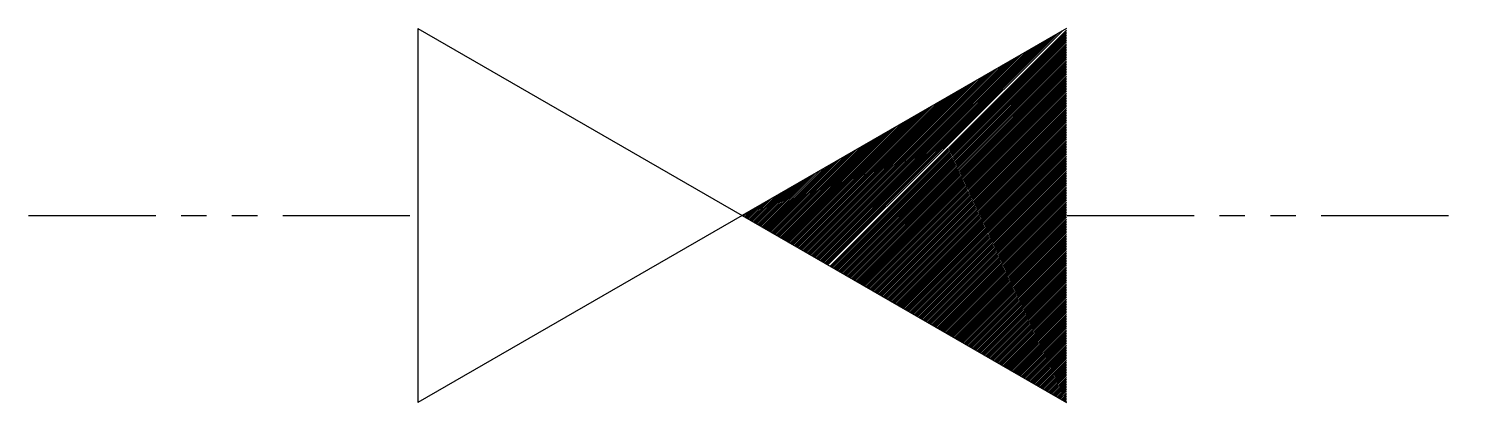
# Model space of a CAD drawing. Extents: x -20729.4 to -20701.4, y -11735.6 to -11728.2.
import ezdxf

# ---------------------------------------------------------------- set-up
doc = ezdxf.new("R2010")
doc.units = 0
doc.header["$MEASUREMENT"] = 0
doc.linetypes.add('PHANTOM2', pattern=[1.25, 0.625, -0.125, 0.125, -0.125, 0.125, -0.125])
doc.layers.get('0').update_dxf_attribs({"color": 3, "linetype": 'CONTINUOUS'})

msp = doc.modelspace()

# ---------------------------------------------------------------- linework, layer by layer
at = {"color": 2}
for p, q in [((-20709.023, -11728.197), (-20721.778, -11735.561)), ((-20721.778, -11728.197), (-20721.778, -11735.561)), ((-20721.778, -11728.197), (-20709.023, -11735.561)), ((-20713.716, -11732.852), (-20709.111, -11728.248)), ((-20713.673, -11732.876), (-20709.023, -11728.227)), ((-20713.843, -11732.778), (-20709.587, -11728.522)), ((-20713.822, -11732.79), (-20709.508, -11728.477)), ((-20713.801, -11732.803), (-20709.429, -11728.431)), ((-20713.779, -11732.815), (-20709.349, -11728.385)), ((-20713.758, -11732.827), (-20709.27, -11728.339)), ((-20713.737, -11732.839), (-20709.191, -11728.293)), ((-20713.652, -11732.889), (-20709.023, -11728.26)), ((-20713.63, -11732.901), (-20709.023, -11728.294)), ((-20713.609, -11732.913), (-20709.023, -11728.327)), ((-20713.588, -11732.925), (-20709.023, -11728.361)), ((-20713.567, -11732.938), (-20709.023, -11728.394)), ((-20713.545, -11732.95), (-20709.023, -11728.428)), ((-20713.524, -11732.962), (-20709.023, -11728.461)), ((-20713.503, -11732.974), (-20709.023, -11728.495)), ((-20713.482, -11732.987), (-20709.023, -11728.528)), ((-20713.971, -11732.704), (-20710.063, -11728.797)), ((-20713.949, -11732.717), (-20709.984, -11728.751)), ((-20713.928, -11732.729), (-20709.905, -11728.706)), ((-20713.907, -11732.741), (-20709.825, -11728.66)), ((-20713.886, -11732.754), (-20709.746, -11728.614)), ((-20713.864, -11732.766), (-20709.667, -11728.568)), ((-20713.46, -11732.999), (-20709.023, -11728.562)), ((-20713.439, -11733.011), (-20709.023, -11728.595)), ((-20713.418, -11733.023), (-20709.023, -11728.629)), ((-20713.397, -11733.036), (-20709.023, -11728.662)), ((-20713.375, -11733.048), (-20709.023, -11728.696)), ((-20713.354, -11733.06), (-20709.023, -11728.729)), ((-20713.333, -11733.073), (-20709.023, -11728.763)), ((-20713.312, -11733.085), (-20709.023, -11728.796)), ((-20714.098, -11732.631), (-20710.539, -11729.072)), ((-20714.077, -11732.643), (-20710.46, -11729.026)), ((-20714.056, -11732.655), (-20710.381, -11728.98)), ((-20714.034, -11732.668), (-20710.301, -11728.935)), ((-20714.013, -11732.68), (-20710.222, -11728.889)), ((-20713.992, -11732.692), (-20710.143, -11728.843)), ((-20713.29, -11733.097), (-20709.023, -11728.83)), ((-20713.269, -11733.109), (-20709.023, -11728.864)), ((-20713.248, -11733.122), (-20709.023, -11728.897)), ((-20713.227, -11733.134), (-20709.023, -11728.931)), ((-20713.205, -11733.146), (-20709.023, -11728.964)), ((-20713.184, -11733.158), (-20709.023, -11728.998)), ((-20713.163, -11733.171), (-20709.023, -11729.031)), ((-20713.142, -11733.183), (-20709.023, -11729.065)), ((-20714.226, -11732.557), (-20711.015, -11729.347)), ((-20714.204, -11732.569), (-20710.936, -11729.301)), ((-20714.183, -11732.582), (-20710.857, -11729.255)), ((-20714.162, -11732.594), (-20710.777, -11729.209)), ((-20714.141, -11732.606), (-20710.698, -11729.164)), ((-20714.119, -11732.619), (-20710.619, -11729.118)), ((-20713.12, -11733.195), (-20709.023, -11729.098)), ((-20713.099, -11733.208), (-20709.023, -11729.132)), ((-20713.078, -11733.22), (-20709.023, -11729.165)), ((-20713.057, -11733.232), (-20709.023, -11729.199)), ((-20713.035, -11733.244), (-20709.023, -11729.232)), ((-20713.014, -11733.257), (-20709.023, -11729.266)), ((-20712.993, -11733.269), (-20709.023, -11729.299)), ((-20712.972, -11733.281), (-20709.023, -11729.333)), ((-20712.95, -11733.293), (-20709.023, -11729.366)), ((-20714.353, -11732.484), (-20711.491, -11729.622)), ((-20714.332, -11732.496), (-20711.412, -11729.576)), ((-20714.311, -11732.508), (-20711.332, -11729.53)), ((-20714.289, -11732.52), (-20711.253, -11729.484)), ((-20714.268, -11732.533), (-20711.174, -11729.438)), ((-20714.247, -11732.545), (-20711.095, -11729.393)), ((-20712.929, -11733.306), (-20709.023, -11729.4)), ((-20712.908, -11733.318), (-20709.023, -11729.433)), ((-20712.887, -11733.33), (-20709.023, -11729.467)), ((-20712.865, -11733.343), (-20709.023, -11729.501)), ((-20712.844, -11733.355), (-20709.023, -11729.534)), ((-20712.823, -11733.367), (-20709.023, -11729.568)), ((-20712.802, -11733.379), (-20709.023, -11729.601)), ((-20712.78, -11733.392), (-20709.023, -11729.635)), ((-20714.481, -11732.41), (-20711.967, -11729.896)), ((-20714.459, -11732.422), (-20711.888, -11729.851)), ((-20714.438, -11732.434), (-20711.808, -11729.805)), ((-20714.417, -11732.447), (-20711.729, -11729.759)), ((-20714.396, -11732.459), (-20711.65, -11729.713)), ((-20714.374, -11732.471), (-20711.57, -11729.667)), ((-20712.759, -11733.404), (-20709.023, -11729.668)), ((-20712.738, -11733.416), (-20709.023, -11729.702)), ((-20712.717, -11733.428), (-20709.023, -11729.735)), ((-20712.695, -11733.441), (-20709.023, -11729.769)), ((-20712.674, -11733.453), (-20709.023, -11729.802)), ((-20712.653, -11733.465), (-20709.023, -11729.836)), ((-20712.632, -11733.478), (-20709.023, -11729.869)), ((-20712.61, -11733.49), (-20709.023, -11729.903)), ((-20712.589, -11733.502), (-20709.023, -11729.936)), ((-20714.629, -11732.324), (-20712.522, -11730.217)), ((-20714.608, -11732.336), (-20712.443, -11730.171)), ((-20714.587, -11732.349), (-20712.364, -11730.125)), ((-20714.566, -11732.361), (-20712.284, -11730.079)), ((-20714.544, -11732.373), (-20712.205, -11730.034)), ((-20714.523, -11732.385), (-20712.126, -11729.988)), ((-20714.502, -11732.398), (-20712.046, -11729.942)), ((-20712.568, -11733.514), (-20709.023, -11729.97)), ((-20712.546, -11733.527), (-20709.023, -11730.003)), ((-20712.525, -11733.539), (-20709.023, -11730.037)), ((-20712.504, -11733.551), (-20709.023, -11730.071)), ((-20712.483, -11733.563), (-20709.023, -11730.104)), ((-20712.461, -11733.576), (-20709.023, -11730.138)), ((-20712.44, -11733.588), (-20709.023, -11730.171)), ((-20712.419, -11733.6), (-20709.023, -11730.205)), ((-20714.757, -11732.25), (-20712.998, -11730.492)), ((-20714.736, -11732.263), (-20712.919, -11730.446)), ((-20714.714, -11732.275), (-20712.84, -11730.4)), ((-20714.693, -11732.287), (-20712.76, -11730.354)), ((-20714.672, -11732.299), (-20712.681, -11730.308)), ((-20714.651, -11732.312), (-20712.602, -11730.263)), ((-20712.398, -11733.613), (-20709.023, -11730.238)), ((-20712.376, -11733.625), (-20709.023, -11730.272)), ((-20712.355, -11733.637), (-20709.023, -11730.305)), ((-20712.334, -11733.649), (-20709.023, -11730.339)), ((-20712.313, -11733.662), (-20709.023, -11730.372)), ((-20712.291, -11733.674), (-20709.023, -11730.406)), ((-20712.27, -11733.686), (-20709.023, -11730.439)), ((-20712.249, -11733.698), (-20709.023, -11730.473)), ((-20714.885, -11732.177), (-20713.474, -11730.766)), ((-20714.863, -11732.189), (-20713.395, -11730.721)), ((-20714.842, -11732.201), (-20713.316, -11730.675)), ((-20714.821, -11732.214), (-20713.236, -11730.629)), ((-20714.8, -11732.226), (-20713.157, -11730.583)), ((-20714.778, -11732.238), (-20713.078, -11730.537)), ((-20712.228, -11733.711), (-20709.023, -11730.506)), ((-20712.206, -11733.723), (-20709.023, -11730.54)), ((-20712.185, -11733.735), (-20709.023, -11730.573)), ((-20712.164, -11733.748), (-20709.023, -11730.607)), ((-20712.143, -11733.76), (-20709.023, -11730.64)), ((-20712.121, -11733.772), (-20709.023, -11730.674)), ((-20712.1, -11733.784), (-20709.023, -11730.708)), ((-20712.079, -11733.797), (-20709.023, -11730.741)), ((-20712.058, -11733.809), (-20709.023, -11730.775)), ((-20715.012, -11732.103), (-20713.95, -11731.041)), ((-20714.991, -11732.115), (-20713.871, -11730.995)), ((-20714.97, -11732.128), (-20713.792, -11730.95)), ((-20714.948, -11732.14), (-20713.712, -11730.904)), ((-20714.927, -11732.152), (-20713.633, -11730.858)), ((-20714.906, -11732.164), (-20713.554, -11730.812)), ((-20712.036, -11733.821), (-20709.023, -11730.808)), ((-20712.015, -11733.833), (-20709.023, -11730.842)), ((-20711.994, -11733.846), (-20709.023, -11730.875)), ((-20711.973, -11733.858), (-20709.023, -11730.909)), ((-20711.951, -11733.87), (-20709.023, -11730.942)), ((-20711.93, -11733.883), (-20709.023, -11730.976)), ((-20711.909, -11733.895), (-20709.023, -11731.009)), ((-20711.888, -11733.907), (-20709.023, -11731.043)), ((-20715.14, -11732.029), (-20714.426, -11731.316)), ((-20715.118, -11732.042), (-20714.347, -11731.27)), ((-20715.097, -11732.054), (-20714.267, -11731.224)), ((-20715.076, -11732.066), (-20714.188, -11731.179)), ((-20715.055, -11732.079), (-20714.109, -11731.133)), ((-20715.033, -11732.091), (-20714.03, -11731.087)), ((-20711.866, -11733.919), (-20709.023, -11731.076)), ((-20711.845, -11733.932), (-20709.023, -11731.11)), ((-20711.824, -11733.944), (-20709.023, -11731.143)), ((-20711.803, -11733.956), (-20709.023, -11731.177)), ((-20711.781, -11733.968), (-20709.023, -11731.21)), ((-20711.76, -11733.981), (-20709.023, -11731.244)), ((-20711.739, -11733.993), (-20709.023, -11731.277)), ((-20711.718, -11734.005), (-20709.023, -11731.311)), ((-20715.267, -11731.956), (-20714.902, -11731.591)), ((-20715.246, -11731.968), (-20714.823, -11731.545)), ((-20715.225, -11731.98), (-20714.743, -11731.499)), ((-20715.203, -11731.993), (-20714.664, -11731.453)), ((-20715.182, -11732.005), (-20714.585, -11731.408)), ((-20715.161, -11732.017), (-20714.505, -11731.362)), ((-20711.696, -11734.017), (-20709.023, -11731.345)), ((-20711.675, -11734.03), (-20709.023, -11731.378)), ((-20711.654, -11734.042), (-20709.023, -11731.412)), ((-20711.633, -11734.054), (-20709.023, -11731.445)), ((-20711.611, -11734.067), (-20709.023, -11731.479)), ((-20711.59, -11734.079), (-20709.023, -11731.512)), ((-20711.569, -11734.091), (-20709.023, -11731.546)), ((-20711.548, -11734.103), (-20709.023, -11731.579)), ((-20711.526, -11734.116), (-20709.023, -11731.613)), ((-20715.395, -11731.882), (-20715.378, -11731.866)), ((-20715.373, -11731.895), (-20715.299, -11731.82)), ((-20715.352, -11731.907), (-20715.219, -11731.774)), ((-20715.331, -11731.919), (-20715.14, -11731.728)), ((-20715.31, -11731.931), (-20715.061, -11731.682)), ((-20715.288, -11731.944), (-20714.981, -11731.637)), ((-20711.505, -11734.128), (-20709.023, -11731.646)), ((-20711.484, -11734.14), (-20709.023, -11731.68)), ((-20711.462, -11734.152), (-20709.023, -11731.713)), ((-20711.441, -11734.165), (-20709.023, -11731.747)), ((-20711.42, -11734.177), (-20709.023, -11731.78)), ((-20711.399, -11734.189), (-20709.023, -11731.814)), ((-20711.377, -11734.202), (-20709.023, -11731.847)), ((-20711.356, -11734.214), (-20709.023, -11731.881)), ((-20711.335, -11734.226), (-20709.023, -11731.914)), ((-20711.314, -11734.238), (-20709.023, -11731.948)), ((-20711.292, -11734.251), (-20709.023, -11731.982)), ((-20711.271, -11734.263), (-20709.023, -11732.015)), ((-20711.25, -11734.275), (-20709.023, -11732.049)), ((-20711.229, -11734.287), (-20709.023, -11732.082)), ((-20711.207, -11734.3), (-20709.023, -11732.116)), ((-20711.186, -11734.312), (-20709.023, -11732.149)), ((-20711.165, -11734.324), (-20709.023, -11732.183)), ((-20711.144, -11734.337), (-20709.023, -11732.216)), ((-20711.122, -11734.349), (-20709.023, -11732.25)), ((-20711.101, -11734.361), (-20709.023, -11732.283)), ((-20711.08, -11734.373), (-20709.023, -11732.317)), ((-20711.059, -11734.386), (-20709.023, -11732.35)), ((-20711.037, -11734.398), (-20709.023, -11732.384)), ((-20711.016, -11734.41), (-20709.023, -11732.417)), ((-20710.995, -11734.422), (-20709.023, -11732.451)), ((-20710.974, -11734.435), (-20709.023, -11732.484)), ((-20710.952, -11734.447), (-20709.023, -11732.518)), ((-20710.931, -11734.459), (-20709.023, -11732.551)), ((-20710.91, -11734.472), (-20709.023, -11732.585)), ((-20710.889, -11734.484), (-20709.023, -11732.619)), ((-20710.867, -11734.496), (-20709.023, -11732.652)), ((-20710.846, -11734.508), (-20709.023, -11732.686)), ((-20710.825, -11734.521), (-20709.023, -11732.719)), ((-20710.804, -11734.533), (-20709.023, -11732.753)), ((-20710.782, -11734.545), (-20709.023, -11732.786)), ((-20710.761, -11734.557), (-20709.023, -11732.82)), ((-20710.74, -11734.57), (-20709.023, -11732.853)), ((-20710.719, -11734.582), (-20709.023, -11732.887)), ((-20710.697, -11734.594), (-20709.023, -11732.92)), ((-20710.676, -11734.607), (-20709.023, -11732.954)), ((-20710.655, -11734.619), (-20709.023, -11732.987)), ((-20710.634, -11734.631), (-20709.023, -11733.021)), ((-20710.612, -11734.643), (-20709.023, -11733.054)), ((-20710.591, -11734.656), (-20709.023, -11733.088)), ((-20710.57, -11734.668), (-20709.023, -11733.121)), ((-20710.549, -11734.68), (-20709.023, -11733.155)), ((-20710.527, -11734.692), (-20709.023, -11733.188)), ((-20710.506, -11734.705), (-20709.023, -11733.222)), ((-20710.485, -11734.717), (-20709.023, -11733.256)), ((-20710.463, -11734.729), (-20709.023, -11733.289)), ((-20710.442, -11734.742), (-20709.023, -11733.323)), ((-20710.421, -11734.754), (-20709.023, -11733.356)), ((-20710.4, -11734.766), (-20709.023, -11733.39)), ((-20710.378, -11734.778), (-20709.023, -11733.423)), ((-20710.357, -11734.791), (-20709.023, -11733.457)), ((-20710.336, -11734.803), (-20709.023, -11733.49)), ((-20710.315, -11734.815), (-20709.023, -11733.524)), ((-20710.293, -11734.827), (-20709.023, -11733.557)), ((-20710.272, -11734.84), (-20709.023, -11733.591)), ((-20710.251, -11734.852), (-20709.023, -11733.624)), ((-20710.23, -11734.864), (-20709.023, -11733.658)), ((-20710.208, -11734.877), (-20709.023, -11733.691)), ((-20710.187, -11734.889), (-20709.023, -11733.725)), ((-20710.166, -11734.901), (-20709.023, -11733.758)), ((-20710.145, -11734.913), (-20709.023, -11733.792)), ((-20710.123, -11734.926), (-20709.023, -11733.825)), ((-20710.102, -11734.938), (-20709.023, -11733.859)), ((-20710.081, -11734.95), (-20709.023, -11733.893)), ((-20710.06, -11734.962), (-20709.023, -11733.926)), ((-20710.038, -11734.975), (-20709.023, -11733.96)), ((-20710.017, -11734.987), (-20709.023, -11733.993)), ((-20709.996, -11734.999), (-20709.023, -11734.027)), ((-20709.975, -11735.011), (-20709.023, -11734.06)), ((-20709.953, -11735.024), (-20709.023, -11734.094)), ((-20709.932, -11735.036), (-20709.023, -11734.127)), ((-20709.911, -11735.048), (-20709.023, -11734.161)), ((-20709.89, -11735.061), (-20709.023, -11734.194)), ((-20709.868, -11735.073), (-20709.023, -11734.228)), ((-20709.847, -11735.085), (-20709.023, -11734.261)), ((-20709.826, -11735.097), (-20709.023, -11734.295)), ((-20709.805, -11735.11), (-20709.023, -11734.328)), ((-20709.783, -11735.122), (-20709.023, -11734.362)), ((-20709.762, -11735.134), (-20709.023, -11734.395)), ((-20709.741, -11735.146), (-20709.023, -11734.429)), ((-20709.72, -11735.159), (-20709.023, -11734.462)), ((-20709.698, -11735.171), (-20709.023, -11734.496)), ((-20709.677, -11735.183), (-20709.023, -11734.53)), ((-20709.656, -11735.196), (-20709.023, -11734.563)), ((-20709.635, -11735.208), (-20709.023, -11734.597)), ((-20709.613, -11735.22), (-20709.023, -11734.63)), ((-20709.592, -11735.232), (-20709.023, -11734.664)), ((-20709.571, -11735.245), (-20709.023, -11734.697)), ((-20709.55, -11735.257), (-20709.023, -11734.731)), ((-20709.528, -11735.269), (-20709.023, -11734.764)), ((-20709.507, -11735.281), (-20709.023, -11734.798)), ((-20709.486, -11735.294), (-20709.023, -11734.831)), ((-20709.465, -11735.306), (-20709.023, -11734.865)), ((-20709.443, -11735.318), (-20709.023, -11734.898)), ((-20709.422, -11735.331), (-20709.023, -11734.932)), ((-20709.401, -11735.343), (-20709.023, -11734.965)), ((-20709.379, -11735.355), (-20709.023, -11734.999)), ((-20709.358, -11735.367), (-20709.023, -11735.032)), ((-20709.337, -11735.38), (-20709.023, -11735.066)), ((-20709.316, -11735.392), (-20709.023, -11735.099)), ((-20709.294, -11735.404), (-20709.023, -11735.133)), ((-20709.273, -11735.416), (-20709.023, -11735.167)), ((-20709.252, -11735.429), (-20709.023, -11735.2)), ((-20709.231, -11735.441), (-20709.023, -11735.234)), ((-20709.209, -11735.453), (-20709.023, -11735.267)), ((-20709.188, -11735.466), (-20709.023, -11735.301)), ((-20709.167, -11735.478), (-20709.023, -11735.334)), ((-20709.146, -11735.49), (-20709.023, -11735.368)), ((-20709.124, -11735.502), (-20709.023, -11735.401)), ((-20709.103, -11735.515), (-20709.023, -11735.435)), ((-20709.082, -11735.527), (-20709.023, -11735.468)), ((-20709.061, -11735.539), (-20709.023, -11735.502)), ((-20709.039, -11735.551), (-20709.023, -11735.535))]:
    msp.add_line(p, q, dxfattribs=at)
at = {"color": 1, "linetype": 'PHANTOM2', "ltscale": 4}
for p, q in [((-20729.437, -11731.879), (-20721.778, -11731.879)), ((-20709.013, -11731.879), (-20701.354, -11731.879))]:
    msp.add_line(p, q, dxfattribs=at)

doc.saveas('drawing.dxf')
